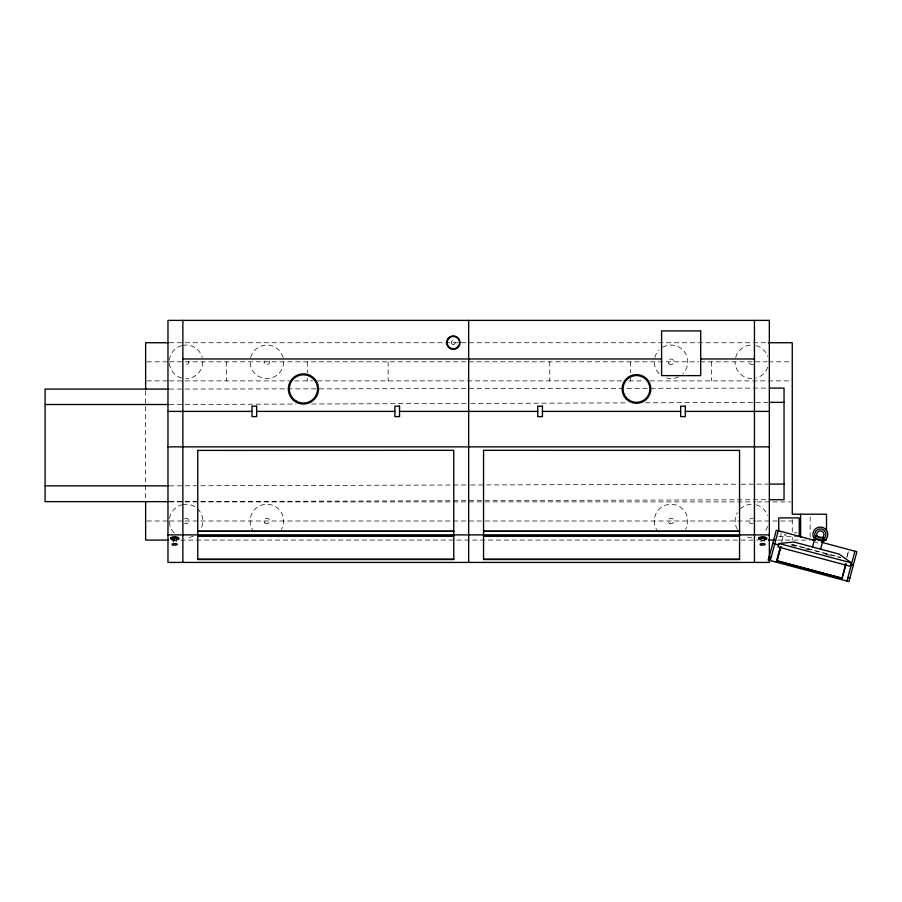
<?xml version="1.0" encoding="UTF-8"?>
<svg xmlns="http://www.w3.org/2000/svg" width="902" height="902" viewBox="0 0 902 902"><rect width="100%" height="100%" fill="white"/><g stroke="black" fill="none" stroke-linecap="round" stroke-linejoin="round"><path stroke-width="0.68" stroke-dasharray="4.51 3.38" d="M786.386 534.458L785.27 535.574L784.154 534.458M781.696 541.786L783.579 535.021M846.741 557.763L848.557 550.975L846.809 557.774M169.384 404.502L296.138 404.051M311.63 403.995L469.367 403.442M470.765 403.431L628.502 402.878M645.404 402.811L767.929 402.382M169.384 485.851L469.367 484.972M470.765 484.972L739.764 484.182M741.173 484.182L767.929 484.103M169.384 501.647L767.929 499.719M169.384 389.078L767.929 388.097M169.384 342.737L768.301 342.737M147.026 361.815L167.93 361.815M169.328 361.815L466.154 361.815M468.95 361.815L698.881 361.815M700.279 361.815L767.174 361.815M768.56 361.815L790.862 361.815M147.026 380.903L168.178 380.903M169.328 380.903L289.328 380.903M294.751 380.903L312.87 380.903M317.504 380.903L622.233 380.903M628.841 380.903L644.332 380.903M649.97 380.903L790.862 380.903M169.587 501.918L183.67 501.918M185.079 501.918L483.743 501.918M485.152 501.918L755.628 501.918M757.037 501.918L790.851 501.918M147.049 520.995L168.178 520.995M169.587 520.995L183.67 520.995M185.079 520.995L483.743 520.995M485.152 520.995L755.628 520.995M757.037 520.995L792.26 520.995M794.346 532.789L797.03 532.789M778.753 536.701L797.864 536.701M180.648 540.084L758.075 540.084M777.423 540.084L790.907 540.084M793.647 540.084L810.131 540.084M815.25 542.26L817.934 542.981M792.881 544.684L840.506 557.447M791.482 544.458L840.472 557.583M791.449 545.112L798.214 546.928M804.967 548.732L810.368 550.186M825.24 554.166L831.994 555.982M810.131 516.925L810.131 537.355M792.26 519.653L792.26 531.909M792.26 537.355L792.26 540.084M780.963 532.789L780.963 536.701M711.43 361.815L711.43 380.903M630.599 361.815L630.599 372.718M630.599 378.175L630.599 380.903M549.769 361.815L549.769 380.903M388.119 361.815L388.119 380.903M307.289 361.815L307.289 372.718M307.289 378.175L307.289 380.903M226.47 361.815L226.47 380.903M145.639 390.746L145.639 501.918M753.238 523.419A2.796 2.796 0 0 1 749.043 520.995A2.796 2.796 0 0 1 753.238 518.582M767.715 526.385A16.755 16.755 0 0 1 763.69 532.845M751.84 537.761A16.755 16.755 0 0 1 747.51 537.186M737.329 529.384A16.755 16.755 0 0 1 737.329 512.618M739.99 509.156A16.755 16.755 0 0 1 751.84 504.241M756.18 504.816A16.755 16.755 0 0 1 767.715 515.617M254.285 532.056A16.755 16.755 0 0 1 254.522 509.686A16.755 16.755 0 0 1 276.79 507.488A16.755 16.755 0 0 1 281.39 529.384M658.415 532.056A16.755 16.755 0 0 1 658.663 509.686A16.755 16.755 0 0 1 680.92 507.488A16.755 16.755 0 0 1 685.52 529.384M184.651 518.582A2.796 2.796 0 0 1 188.845 520.995A2.796 2.796 0 0 1 184.651 523.419M182.779 504.568A16.755 16.755 0 0 1 200.56 529.384M193.468 536.025A16.755 16.755 0 0 1 186.049 537.761M174.199 532.845A16.755 16.755 0 0 1 181.719 504.816M753.238 364.239A2.796 2.796 0 0 1 749.145 361.093M767.715 367.193A16.755 16.755 0 0 1 756.18 378.006M751.84 378.569A16.755 16.755 0 0 1 735.085 361.815M735.66 357.485A16.755 16.755 0 0 1 751.84 345.06M756.18 345.635A16.755 16.755 0 0 1 767.715 356.437M269.574 361.093A2.796 2.796 0 0 1 266.879 364.611A2.796 2.796 0 0 1 264.185 361.093M283.634 361.815A16.755 16.755 0 0 1 266.879 378.569A16.755 16.755 0 0 1 250.125 361.815M250.688 357.485A16.755 16.755 0 0 1 283.059 357.485M188.744 361.093A2.796 2.796 0 0 1 184.651 364.239M202.803 361.815A16.755 16.755 0 0 1 186.049 378.569M181.719 378.006A16.755 16.755 0 0 1 181.719 345.635M182.779 345.387A16.755 16.755 0 0 1 202.24 357.485M662.632 347.304A16.755 16.755 0 0 1 682.859 373.665M678.428 376.844A16.755 16.755 0 0 1 666.679 378.006M659.17 373.665A16.755 16.755 0 0 1 654.254 361.815M654.829 357.485A16.755 16.755 0 0 1 659.17 349.965M451.992 343.955A1.894 1.894 0 0 0 455.16 343.11A1.894 1.894 0 0 0 452.838 340.787A1.894 1.894 0 0 0 451.992 343.955M264.906 522.98A2.796 2.796 0 0 0 269.574 521.728A2.796 2.796 0 0 0 266.158 518.3A2.796 2.796 0 0 0 264.906 522.98M669.622 523.419A2.796 2.796 0 0 0 673.805 520.995A2.796 2.796 0 0 0 669.622 518.582A2.796 2.796 0 0 0 669.622 523.419M669.036 363.788A2.796 2.796 0 0 0 673.715 362.536A2.796 2.796 0 0 0 670.287 359.12A2.796 2.796 0 0 0 669.036 363.788"/><path stroke-width="1.35" d="M821.654 542.305L856.9 551.753L848.906 581.61L768.346 560.018L769.327 556.331M768.335 560.018L776.329 530.173L815.295 540.602M770.297 560.548L778.302 530.692M778.945 543.5L778.031 546.928L850.53 566.355L851.443 562.927L839.119 554.121L794.031 542.034L778.945 543.5L851.443 562.927M776.306 562.16L780.309 547.232M780.625 546.86L776.836 561.01L842.152 578.52L845.907 564.505M780.952 546.477L777.118 560.785L841.983 578.159L845.817 563.863M812.533 546.995L815.521 535.844M820.606 549.16L823.594 538.009L816.874 536.205M845.388 564.979L845.693 563.84M846.933 581.08L854.938 551.223M764.468 540.929L762.664 540.23L761.051 541.065M176.341 538.934C177.209 537.333 170.816 538.246 173.77 539.137M176.341 541.065C177.209 539.464 170.816 540.377 173.77 541.268M764.287 538.934L762.664 538.099L761.051 538.934M168.178 342.737L145.639 342.737L145.639 389.348M768.301 342.737L792.26 342.737L792.26 514.208L826.491 514.208L826.491 530.545M182.869 358.973L661.594 358.973M700.696 358.973L754.444 358.973M769.338 388.097L784.041 388.097L784.041 499.719L769.338 499.719M167.975 389.078L45.1 389.078L45.1 501.647L167.975 501.647M769.338 402.371L784.041 402.371M45.1 404.513L167.975 404.513M167.975 411.402L251.996 411.402M256.642 411.402L394.884 411.402M399.541 411.402L537.772 411.402M542.429 411.402L680.672 411.402M685.328 411.402L769.338 411.402M167.975 446.862L769.338 446.862M197.763 450.425L453.762 450.323L453.762 559.522L197.763 559.522L197.763 450.323M739.55 450.425L483.551 450.323L483.551 559.522L739.55 559.522L739.55 450.323M769.338 484.103L784.041 484.103M45.1 485.851L167.975 485.851M197.763 531.21L453.762 531.21M483.551 531.21L739.55 531.21M197.763 531.323L453.762 531.323M483.551 531.323L739.55 531.323M167.975 534.886L769.338 534.886M197.763 535.63L453.762 535.63M483.551 535.63L739.55 535.63M197.763 535.991L453.762 535.991M483.551 535.991L739.55 535.991M168.178 540.084L145.639 540.084L145.639 501.647M768.301 540.084L774.728 540.084M812.454 540.084L815.081 540.084M823.763 540.084L826.491 540.084M197.763 559.172L453.762 559.172M483.551 559.172L739.55 559.172M814.664 539.035L822.737 541.2M772.788 543.387L778.787 544.988M851.398 564.449L853.36 564.968M769.259 556.602L771.221 557.132M847.846 577.663L849.819 578.193M776.87 560.875L842.197 578.385M800.615 514.208L800.615 537.355M799.228 536.701L799.228 517.895L778.753 517.895L778.753 531.323M754.444 320.39L754.444 562.42M468.657 320.39L468.657 562.42M182.869 320.39L182.869 562.42M759.123 538.72A4.093 1.218 0 0 1 762.664 536.904A4.093 1.218 0 0 1 766.204 538.72M765.561 538.979A4.093 1.218 0 0 1 764.716 539.17M760.623 539.17A4.093 1.218 0 0 1 759.777 538.979M170.76 538.438A4.093 1.218 0 0 1 175.247 536.915A4.093 1.218 0 0 1 178.258 538.72M177.604 538.979A4.093 1.218 0 0 1 176.758 539.17M173.658 539.295A4.093 1.218 0 0 1 171.82 538.979M173.658 539.824A4.093 1.218 0 0 1 171.166 538.043A4.093 1.218 0 0 1 177.604 537.795A4.093 1.218 0 0 1 176.758 539.7M760.623 539.7A4.093 1.218 0 0 1 759.529 537.874A4.093 1.218 0 0 1 765.798 537.874A4.093 1.218 0 0 1 764.716 539.7M815.07 539.779A7.464 7.464 0 0 1 816.073 528.38A7.464 7.464 0 0 1 827.111 531.346A7.464 7.464 0 0 1 822.274 541.707M769.338 320.39L167.975 320.39L167.975 562.42L769.338 562.42L769.338 320.39M700.696 330.933L661.594 330.933L661.594 375.615L700.696 375.615L700.696 330.933M256.642 406.182L251.996 406.182L251.996 416.611L256.642 416.611L256.642 406.182M399.541 406.182L394.884 406.182L394.884 416.611L399.541 416.611L399.541 406.182M542.429 406.182L537.772 406.182L537.772 416.611L542.429 416.611L542.429 406.182M685.328 406.182L680.672 406.182L680.672 416.611L685.328 416.611L685.328 406.182M629.765 400.544A13.395 13.395 0 0 0 649.857 388.942A13.395 13.395 0 0 0 629.765 377.34A13.395 13.395 0 0 0 629.765 400.544M296.363 401.187A14.139 14.139 0 0 0 317.572 388.942A14.139 14.139 0 0 0 296.363 376.698A14.139 14.139 0 0 0 296.363 401.187M292.767 399.609A15.086 15.086 0 0 0 318 392.844A15.086 15.086 0 0 0 299.532 374.375A15.086 15.086 0 0 0 292.767 399.609M448.587 347.36A6.697 6.697 0 0 0 459.806 344.35A6.697 6.697 0 0 0 451.598 336.142A6.697 6.697 0 0 0 448.587 347.36M626.326 399.079A14.331 14.331 0 0 0 650.308 392.652A14.331 14.331 0 0 0 632.753 375.097A14.331 14.331 0 0 0 626.326 399.079M450.199 348.025A6.246 6.246 0 0 0 459.569 342.613A6.246 6.246 0 0 0 450.199 337.213A6.246 6.246 0 0 0 450.199 348.025M817.55 539.34A5.581 5.581 0 0 0 825.939 534.503A5.581 5.581 0 0 0 817.55 529.666A5.581 5.581 0 0 0 817.55 539.34M818.542 537.626A3.619 3.619 0 0 0 823.966 534.503A3.619 3.619 0 0 0 818.542 531.368A3.619 3.619 0 0 0 818.542 537.626M172.846 544.898A2.638 0.778 0 0 0 177.254 544.549A2.638 0.778 0 0 0 174.03 543.59A2.638 0.778 0 0 0 172.846 544.898M760.814 544.887A2.616 0.778 0 0 0 765.189 544.537A2.616 0.778 0 0 0 761.987 543.59A2.616 0.778 0 0 0 760.814 544.887"/></g></svg>
